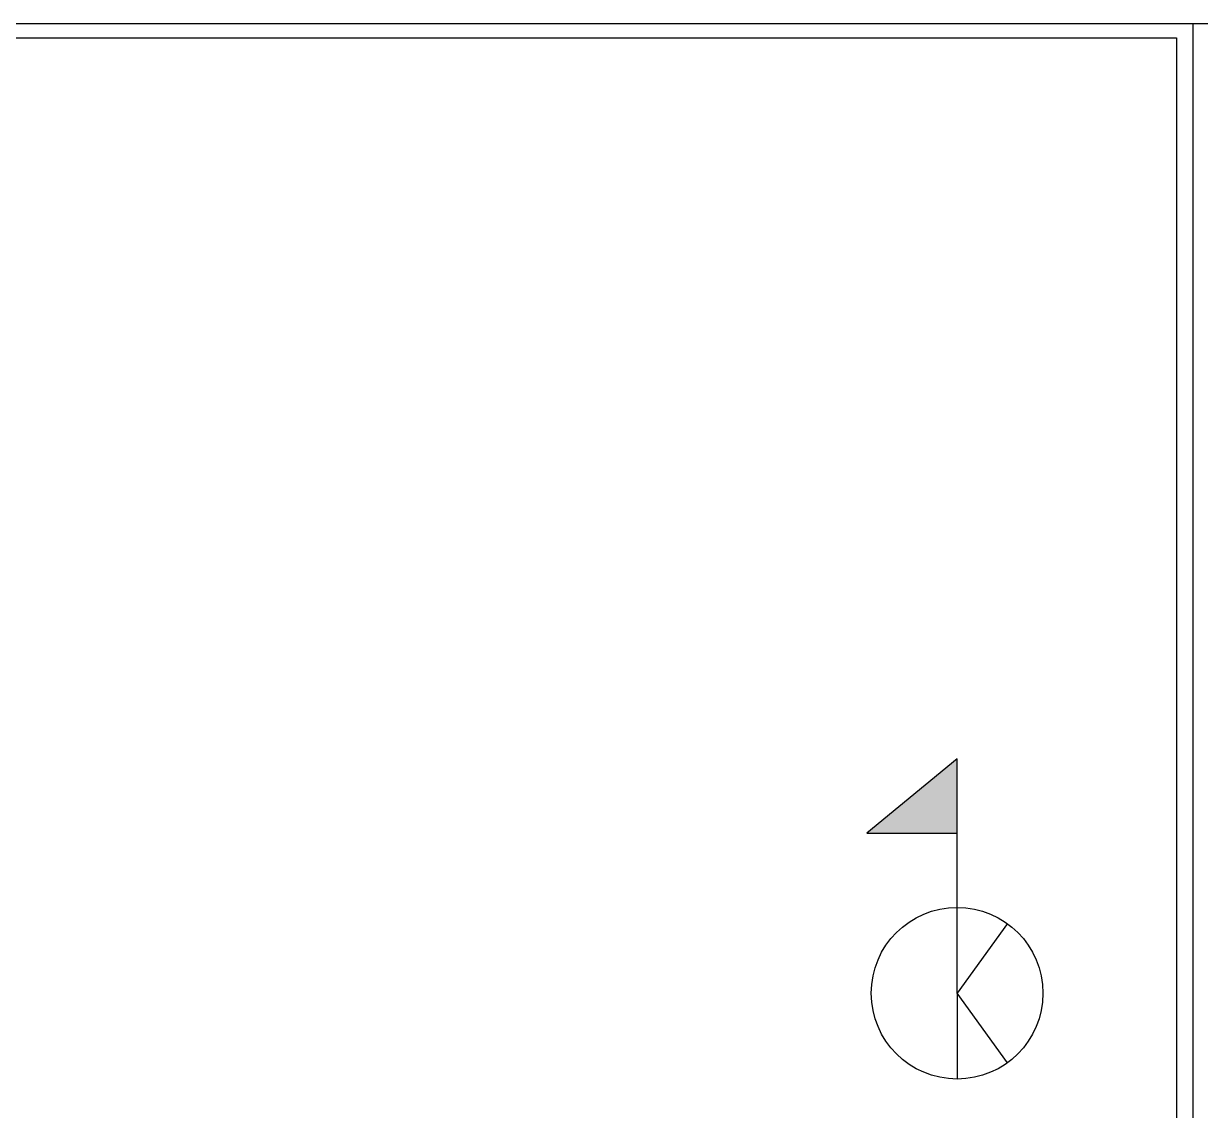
# Model space of a CAD drawing. Header units: millimetres. Extents: x 2232 to 85269, y -3593 to 5869.
# Drawn here: x 9686 to 11130, y 4535 to 5869 of the extents above; entities that cross this region are included whole.
import ezdxf

# ---------------------------------------------------------------- set-up
doc = ezdxf.new("R2010")
doc.units = ezdxf.units.MM
doc.layers.add('çerceve', color=4, linetype='Continuous', lineweight=30)
doc.layers.add('ÖLÇÜ İÇ', color=7, linetype='Continuous', lineweight=9)

msp = doc.modelspace()

# ---------------------------------------------------------------- hatches: boundary and pattern name
at = {"layer": 'ÖLÇÜ İÇ', "lineweight": 30}
h = msp.add_hatch(color=3, dxfattribs=at)
h.dxf.hatch_style = 1
h.paths.add_polyline_path([(10831.6, 4966.6), (10721, 4875.3), (10831.6, 4875.3)])

# ---------------------------------------------------------------- linework, layer by layer
msp.add_line((3332.4, 5868.7), (79990.7, 5868.7))
at = {"layer": 'çerceve'}
for points in [[(11120.6, 1368.7), (7226.5, 1368.7), (7226.5, 5868.7), (11120.6, 5868.7)], [(11100.6, 1389.2), (7246.5, 1388.7), (7246.5, 5851.3), (11100.6, 5851.3)]]:
    msp.add_lwpolyline(points, close=True, dxfattribs=at)
at = {"layer": 'ÖLÇÜ İÇ', "color": 3, "lineweight": 30}
for points in [[(10831.6, 4679), (10831.6, 4966.6), (10721, 4875.3)], [(10721, 4875.3), (10831.6, 4875.3)], [(10893.2, 4764.5), (10831.6, 4679)], [(10893.2, 4593.6), (10831.6, 4679)], [(10831.6, 4679), (10831.6, 4573.7)]]:
    msp.add_lwpolyline(points, dxfattribs=at)
msp.add_circle((10831.6, 4679), 105.3, dxfattribs=at)

doc.saveas('drawing.dxf')
